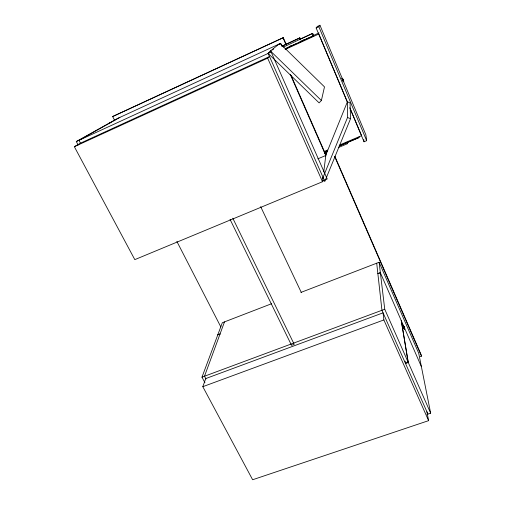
<?xml version="1.0" encoding="UTF-8"?>
<svg xmlns="http://www.w3.org/2000/svg" width="505" height="505" viewBox="0 0 505 505"><rect width="100%" height="100%" fill="white"/><g stroke="black" fill="none" stroke-linecap="round" stroke-linejoin="round"><path stroke-width="0.76" d="M343.28 80.112L343.665 81.236L342.497 78.414L343.577 81.273L342.403 78.199L343.772 81.469L342.908 79.62L342.927 80.396L342.927 79.588M342.927 80.396L343.122 80.055M74.342 146.69L267.65 58.163L269.531 56.547L80.484 143.161L74.342 146.69L134.81 259.633L322.518 181.724L323.067 177.362M323.749 171.915L326.18 152.441M271.217 50.961L268.149 53.429L319.109 102.881L321.388 100.508L324.488 86.879L279.947 43.361L270.402 50.954L268.149 53.429L324.317 180.197M202.808 386.685L205.75 378.573L383.068 312.835L383.876 319.936L428.606 420.652L252.633 479.75L202.808 386.685L383.876 319.936M224.491 321.887L204.5 376.225L205.971 378.984M204.942 382.727L201.975 377.166L222.32 322.727L271.557 303.739M325.428 155.982L347.389 101.833L350.041 102.881L350.552 118.694L324.841 181.371L322.487 180.449M322.493 178.764L347.528 117.501L347.389 101.833M285.028 48.991L313.681 35.621L312.734 33.374L299.907 39.264M347.566 102.629L316.143 27.964L318.838 26.721L319.955 25.25L365.873 134.822L366.662 140.674L364.042 141.779L349.7 107.704M283.343 47.085L312.734 33.374M316.143 27.964L317.367 26.443L319.955 25.25M278.956 44.446L279.947 43.361M282.011 46.226L299.856 37.881L300.595 39.617M299.13 38.361L299.358 38.127L299.869 39.321M272.447 49.976L273.672 48.985M279.517 44.282L280.717 43.323L281.866 45.949M114.818 120.752L112.653 116.541L283.28 37.679L286.417 44.907M78.142 145.017L76.287 141.545L117.596 118.448L280.717 43.323M119.893 117.387L78.969 140.314L80.484 143.161M112.653 116.541L283.28 37.679M108.449 123.561L110.879 122.437M282.049 46.069L299.856 37.881M76.287 141.545L271.16 52.047L327.227 178.991L322.133 181.106M289.605 46.403L291.038 45.747M301.794 40.817L304.66 39.504M312.551 35.887L319.002 32.932M286.625 48.025L297.306 43.127M298.726 42.477L309.407 37.578M310.834 36.928L313.681 35.621M285.344 49.351L318.825 34.012L347.547 102.275M324.096 151.563L327.701 150.036M339.966 144.84L361.605 135.675L350.603 109.535M324.81 151.986L327.695 150.761M339.246 145.876L358.727 137.625M324.81 152.106L327.682 150.888M339.19 146.021L359.314 137.499L359.219 136.388M324.551 153.4L326.71 152.485M338.249 147.605L347.617 143.641L347.61 142.738M317.815 158.854L325.801 155.483L290.242 74.336M300.974 292.401L379.103 262.278L418.708 353.216L430.658 413.172L426.927 414.435M220.047 333.982L217.788 334.847L220.022 334.045M380.353 272.675L377.873 273.622L380.36 272.732L421.378 366.624M201.975 377.166L384.747 309.249L379.103 262.278M403.949 327.272L403.621 326.091L404.682 328.755L403.931 326.893L404.259 328.206L403.905 327.871L403.659 326.085L404.745 329.001L403.564 325.864L404.682 328.654M404.101 327.291L403.754 326.962M403.905 327.871L404.259 328.206M420.192 356.631L421.486 356.176L421.246 355.015L334.821 156.228M405.389 363.209L408.154 362.23L401.223 320.479M404.555 328.793L403.994 327.65M347.528 117.501L350.552 118.694M270.402 50.954L321.388 100.508M176.857 241.396L220.862 326.969M230.046 219.347L291.543 345.325L294.207 344.334L232.799 218.204M260.675 206.659L301.39 292.66M427.937 414.087L381.944 310.291L376.711 263.2M267.65 58.163L322.518 181.724M384.747 309.249L430.658 413.172M291.158 75.643L325.877 154.89M283.046 37.85L285.88 44.358M334.645 156.499L421.486 356.176M347.004 142.202L347.617 143.641M299.566 38.178L300.317 39.92M312.469 33.715L313.428 35.975M343.034 79.784L342.403 78.452L343.097 80.308M318.838 26.721L366.662 140.674M426.908 411.758L428.606 420.652M403.931 326.893L404.082 328.269M401.323 320.725L408.274 362.502L405.509 363.48L405.143 361.157M363.783 139.569L364.042 141.779M404.328 329.127L403.116 326.022L404.328 329.127M343.305 81.671L341.935 78.408L343.305 81.671"/></g></svg>
